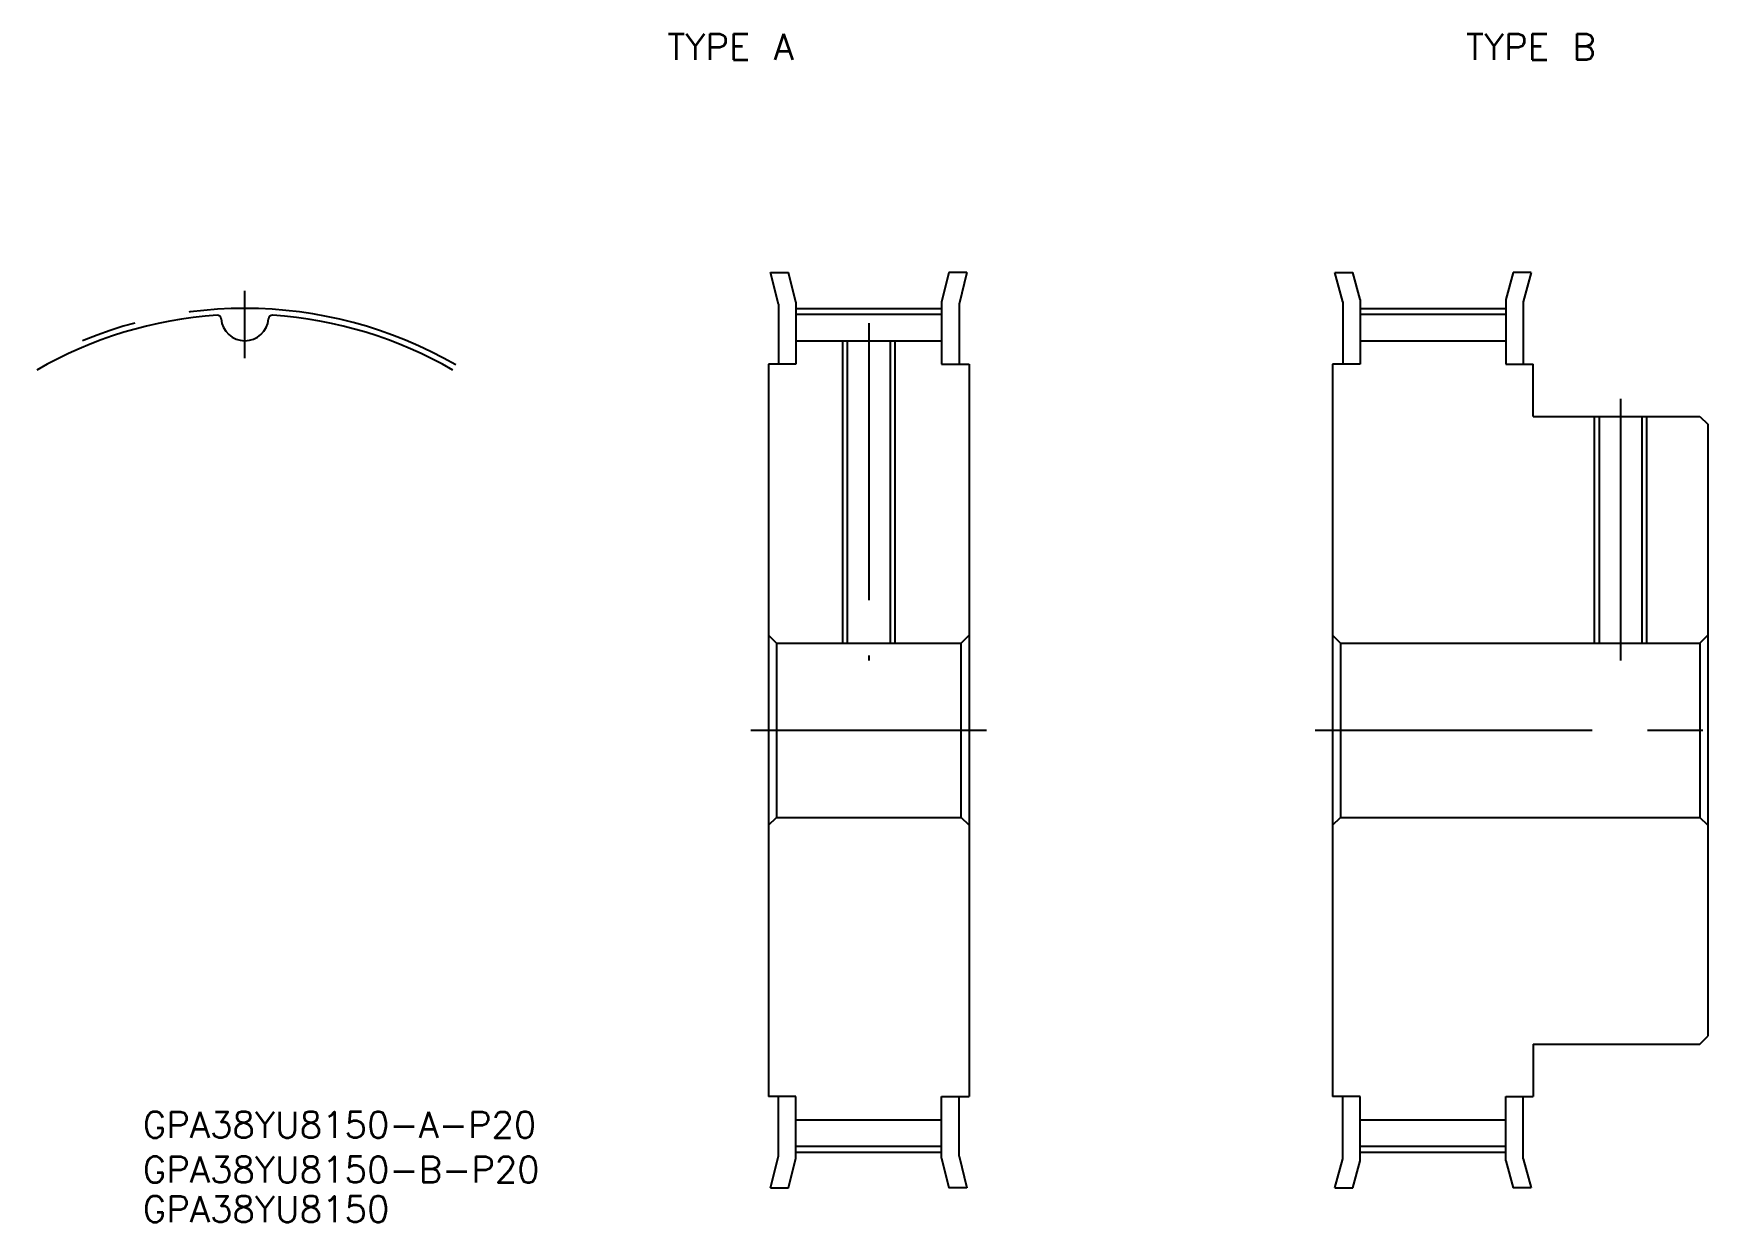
# Model space of a CAD drawing. Extents: x -24 to 170, y -56 to 80.
import ezdxf

# ---------------------------------------------------------------- set-up
doc = ezdxf.new("R2010")
doc.units = 0
doc.linetypes.add('CENTER', pattern=[50.8, 31.75, -6.35, 6.35, -6.35])
doc.layers.get('0').update_dxf_attribs({"linetype": 'CONTINUOUS'})
doc.layers.add('CENTER', color=1, linetype='CENTER')
doc.styles.get("Standard").update_dxf_attribs({"font": 'txt.shx', "height": 3, "bigfont": 'bigfont.shx'})

msp = doc.modelspace()

# ---------------------------------------------------------------- linework, layer by layer
at = {"color": 7, "linetype": 'CONTINUOUS'}
for p, q in [((60.28, 52.5), (62.34, 52.5)), ((61.18, 48.85), (60.28, 52.5)), ((63.18, 49.1), (62.34, 52.5)), ((80.72, 52.5), (79.88, 49.1)), ((82.78, 52.5), (80.72, 52.5)), ((82.78, 52.5), (81.88, 48.85)), ((124.97, 52.5), (127.04, 52.5)), ((125.87, 49.14), (124.97, 52.5)), ((127.87, 49.41), (127.04, 52.5)), ((145.4, 52.5), (144.57, 49.41)), ((147.47, 52.5), (145.4, 52.5)), ((147.47, 52.5), (146.57, 49.14)), ((61.18, 48.85), (61.18, 42)), ((63.18, 49.1), (63.18, 42)), ((79.88, 49.1), (79.88, 42)), ((81.88, 48.85), (81.88, 42)), ((125.87, 49.14), (125.87, 42)), ((127.87, 49.41), (127.87, 42)), ((144.57, 49.41), (144.57, 42)), ((146.57, 49.14), (146.57, 42)), ((63.18, 47.7), (79.88, 47.7)), ((127.87, 47.7), (144.57, 47.7)), ((63.18, 44.67), (79.88, 44.67)), ((69.07, 44.67), (69.07, 10)), ((73.99, 44.67), (73.99, 10)), ((127.87, 44.67), (144.57, 44.67)), ((60.03, 42), (60.03, -42)), ((63.18, 42), (60.03, 42)), ((79.88, 42), (83.03, 42)), ((83.03, 42), (83.03, -42)), ((124.72, 42), (124.72, -42)), ((127.87, 42), (124.72, 42)), ((144.57, 42), (147.72, 42)), ((147.72, 36), (147.72, 42)), ((147.72, 36), (166.82, 36)), ((155.26, 36), (155.26, 10)), ((160.18, 36), (160.18, 10)), ((166.82, 36), (167.72, 35.09)), ((167.72, 35.09), (167.72, -35.09)), ((60.03, 10.91), (60.94, 10)), ((60.94, 10), (82.13, 10)), ((60.94, 10), (60.94, -10)), ((83.03, 10.91), (82.13, 10)), ((82.13, -10), (82.13, 10)), ((124.72, 10.91), (125.63, 10)), ((125.63, 10), (166.82, 10)), ((125.63, 10), (125.63, -10)), ((167.72, 10.91), (166.82, 10)), ((166.82, 10), (166.82, -10)), ((60.03, -10.91), (60.94, -10)), ((60.94, -10), (82.13, -10)), ((83.03, -10.91), (82.13, -10)), ((124.72, -10.91), (125.63, -10)), ((125.63, -10), (166.82, -10)), ((167.72, -10.91), (166.82, -10)), ((147.72, -36), (166.82, -36)), ((147.72, -36), (147.72, -42)), ((166.82, -36), (167.72, -35.09)), ((63.18, -42), (60.03, -42)), ((61.18, -48.85), (61.18, -42)), ((63.18, -49.1), (63.18, -42)), ((79.88, -49.1), (79.88, -42)), ((79.88, -42), (83.03, -42)), ((81.88, -48.85), (81.88, -42)), ((127.87, -42), (124.72, -42)), ((125.87, -49.15), (125.87, -42)), ((127.87, -49.41), (127.87, -42)), ((144.57, -49.41), (144.57, -42)), ((144.57, -42), (147.72, -42)), ((146.57, -49.15), (146.57, -42)), ((63.18, -44.68), (79.88, -44.68)), ((127.87, -44.68), (144.57, -44.68)), ((63.18, -47.7), (79.88, -47.7)), ((127.87, -47.7), (144.57, -47.7)), ((60.28, -52.5), (61.18, -48.85)), ((62.34, -52.5), (63.18, -49.1)), ((79.88, -49.1), (80.72, -52.5)), ((81.88, -48.85), (82.78, -52.5)), ((124.97, -52.5), (125.87, -49.15)), ((127.04, -52.5), (127.87, -49.41)), ((144.57, -49.41), (145.4, -52.5)), ((146.57, -49.15), (147.47, -52.5)), ((60.28, -52.5), (62.34, -52.5)), ((82.78, -52.5), (80.72, -52.5)), ((124.97, -52.5), (127.04, -52.5)), ((147.47, -52.5), (145.4, -52.5))]:
    msp.add_line(p, q, dxfattribs=at)
at = {"color": 3, "linetype": 'CONTINUOUS'}
for p, q in [((68.53, 44.67), (68.53, 10)), ((74.53, 44.67), (74.53, 10)), ((154.72, 36), (154.72, 10)), ((160.72, 36), (160.72, 10))]:
    msp.add_line(p, q, dxfattribs=at)
at = {"color": 7, "linetype": 'CONTINUOUS'}
for centre, radius, start, end in [((0, 0), 47.7, 93.8361, 120), ((-3.16, 47.14), 0.453, 4.5556, 93.8361), ((0, 47.39), 2.72, 184.5556, 355.4444), ((3.16, 47.14), 0.453, 86.1639, 175.4444), ((0, 0), 47.7, 60, 86.1639)]:
    msp.add_arc(centre, radius, start, end, dxfattribs=at)
at = {"layer": 'CENTER', "color": 1, "linetype": 'CENTER'}
for p, q in [((0, 42.68), (0, 50.39)), ((63.18, 48.38), (79.88, 48.38)), ((71.53, 46.68), (71.53, 8)), ((127.87, 48.38), (144.57, 48.38)), ((157.72, 38), (157.72, 8)), ((58.03, 0), (85.03, 0)), ((122.72, 0), (169.72, 0)), ((63.18, -48.39), (79.88, -48.39)), ((127.87, -48.39), (144.57, -48.39))]:
    msp.add_line(p, q, dxfattribs=at)
msp.add_arc((0, 0), 48.38, 60, 120, dxfattribs=at)

# ---------------------------------------------------------------- texts
at = {"color": 7, "linetype": 'CONTINUOUS'}
for s, p in [('TYPE A', (48.43, 76.88)), ('TYPE B', (140, 76.88)), ('GPA38YU8150-A-P20', (-11.71, -46.76)), ('GPA38YU8150-B-P20', (-11.71, -51.89)), ('GPA38YU8150', (-11.71, -56.43))]:
    msp.add_text(s, height=3, dxfattribs=at).set_placement(p)

doc.saveas('drawing.dxf')
